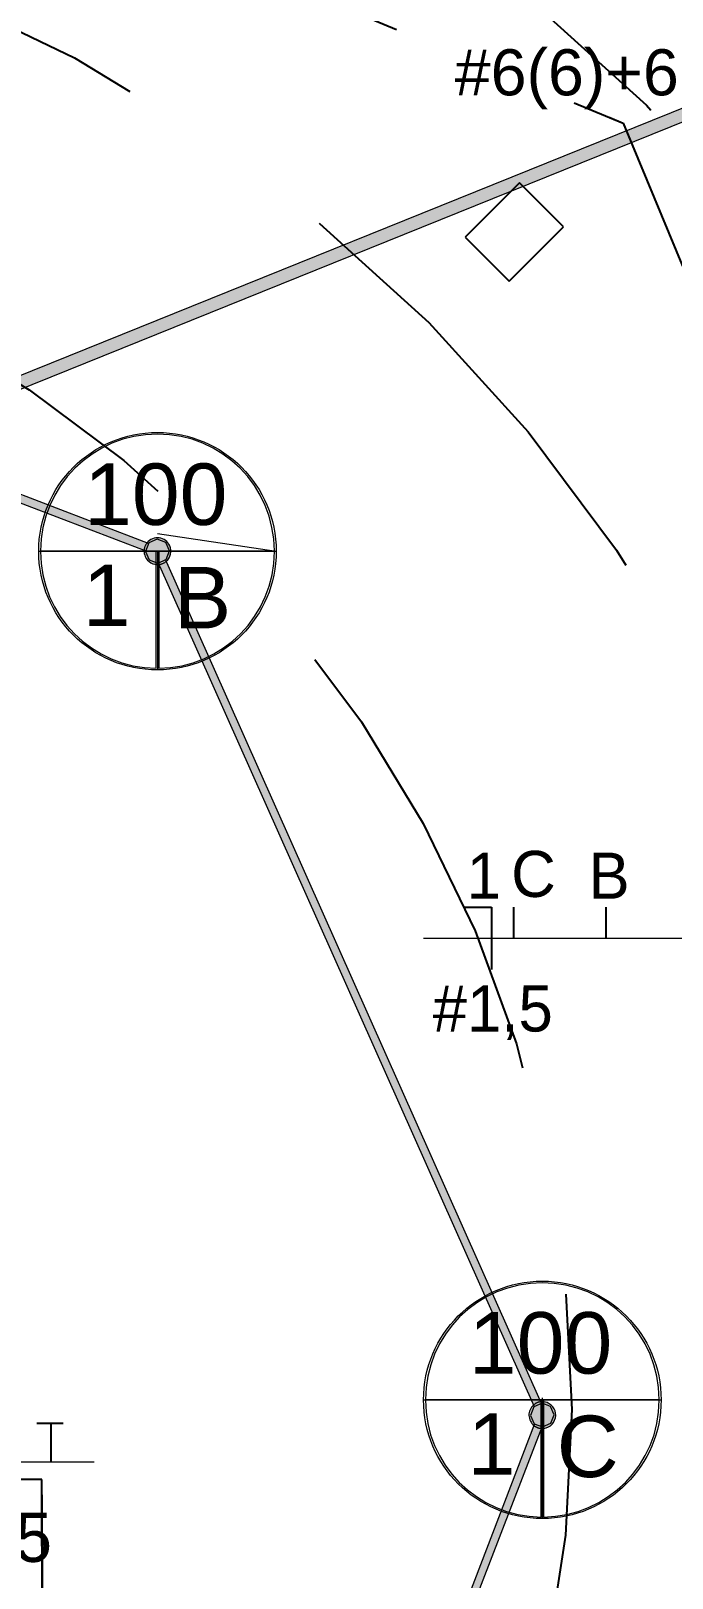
# Model space of a CAD drawing. Header units: metres. Extents: x 4 to 151, y -16 to 34.
# Drawn here: x 40.87 to 42.95, y 8.6 to 13.63 of the extents above; entities that cross this region are included whole.
import ezdxf

# ---------------------------------------------------------------- set-up
doc = ezdxf.new("R2010")
doc.units = ezdxf.units.M
for name, pattern in [('Hidden 1_5', [0.0022, 0.0015, -0.0007000000000000001]), ('IMPORT-_Tracejado pequeno', [2.25, 1.5, -0.7500000000000001]), ('IMPORT-DASHED2 _4_', [0.375, 0.25, -0.125])]:
    doc.linetypes.add(name, pattern=pattern)
for name, color, linetype, lineweight in [('001_Dark_1 10', 7, 'Continuous', 9), ('A-DETL', 7, 'Continuous', 9), ('Dispositivos elétricos', 7, 'Continuous', 50), ('E-ELE-QPM-IDEN', 7, 'Continuous', 9), ('E-LITE-EQPM-IDEN', 7, 'Continuous', 9), ('E-POWR-CNDT', 7, 'Continuous', 25), ('Identificadores de dispositivos elétricos', 7, 'Continuous', 9), ('KIRYA - PAREDE', 7, 'Continuous', 35), ('KIRYA - PISO', 7, 'Continuous', 9), ('KIRYA - PROJEÇÃO', 7, 'IMPORT-DASHED2 _4_', 9)]:
    doc.layers.add(name, color=color, linetype=linetype, lineweight=lineweight)
for name, color, linetype, lineweight, true_color in [('Base Revit Coremas_dwg', 7, 'Continuous', 9, 0x767676), ('Fase', 1, 'Continuous', 25, 0xff0000), ('Neutro', 5, 'Continuous', 25, 0x0000ff), ('Terra', 3, 'Continuous', 25, 0x00ff00)]:
    doc.layers.add(name, color=color, linetype=linetype, lineweight=lineweight, true_color=true_color)
doc.styles.add('Arial_1', font='arial.ttf', dxfattribs={"height": 0.1999999999999998})
doc.styles.add('Arial_2', font='arial.ttf', dxfattribs={"height": 0.15})
doc.styles.add('Century Gothic_4', font='GOTHIC.TTF', dxfattribs={"height": 0.1599999999999998})
doc.styles.add('Century Gothic_5', font='GOTHIC.TTF', dxfattribs={"height": 0.1499999999999999})

# ---------------------------------------------------------------- blocks, each defined once
blk = doc.blocks.new('Base Revit Coremas_dwg-8208185-PLANTA BAIXA - TÉRREO')
at = {"layer": '001_Dark_1 10', "color": 254, "linetype": 'IMPORT-_Tracejado pequeno', "lineweight": 25, "true_color": 0xe3e3e3, "flags": 128}
blk.add_lwpolyline([(17.02629961046591, 8.918587239014414), (17.0278190276897, 8.4786855960665), (17.46772066714516, 8.480205013277782), (17.46620124992137, 8.9201066562257), (17.02629961046591, 8.918587239014414), (17.46620124992137, 8.9201066562257), (17.46772066714516, 8.480205013277782), (17.0278190276897, 8.4786855960665)], close=True, dxfattribs=at)
at = {"layer": 'KIRYA - PAREDE', "color": 254, "linetype": 'IMPORT-_Tracejado pequeno', "lineweight": 25, "true_color": 0xe3e3e3, "flags": 128}
blk.add_lwpolyline([(19.16207692356534, 12.9943944967888), (19.01924007031857, 13.13723135003556), (18.84278648963118, 12.96077776934863), (18.98562334287817, 12.81794091610163), (19.16207692356534, 12.9943944967888), (19.01924007031857, 13.13723135003556), (18.84278648963118, 12.96077776934863), (18.98562334287817, 12.81794091610163)], close=True, dxfattribs=at)
at = {"layer": 'KIRYA - PISO', "color": 254, "linetype": 'IMPORT-_Tracejado pequeno', "lineweight": 25, "true_color": 0xe3e3e3}
for radius in [6.000000000000005, 6.000000000000005, 5.000000000000009, 5.000000000000009, 4.000000000000004, 4.000000000000004]:
    blk.add_circle((15.18911030137792, 9.147155324445748), radius, dxfattribs=at)
at = {"layer": 'KIRYA - PROJEÇÃO', "color": 254, "linetype": 'IMPORT-_Tracejado pequeno', "lineweight": 25, "true_color": 0xe3e3e3, "flags": 128}
blk.add_lwpolyline([(9.284436202828376, 9.159590629299146), (11.01250619382768, 13.33152063829948), (15.18443620282847, 15.05959062929924), (19.35636621182903, 13.33152063829971), (21.08443620282856, 9.159590629299146), (19.3563662118288, 4.987660620298357), (15.18443620282847, 3.259590629299055), (11.0125061938279, 4.987660620298584), (9.284436202828376, 9.159590629299373), (11.01250619382768, 13.33152063829948), (15.18443620282847, 15.05959062929924), (19.35636621182903, 13.33152063829971), (21.08443620282856, 9.159590629299146), (19.3563662118288, 4.987660620298357), (15.18443620282847, 3.259590629299055), (11.0125061938279, 4.987660620298584)], close=True, dxfattribs=at)
blk = doc.blocks.new('PVC Corrugado Amarelo_Caixa de Octogonal 4x4 - PVC Corrugado Amarelo_Caixa de Octogonal 4x4-V33-PLANTA BAIXA - TÉRREO')
at = {"layer": 'Dispositivos elétricos', "linetype": 'Hidden 1_5', "lineweight": 9, "true_color": 0xffff00}
h = blk.add_hatch(color=2, dxfattribs=at)
h.paths.add_polyline_path([(-0.0413171844135127, -0.01294999999997973), (-0.03580033188483266, -0.0241893423001063), (-0.02724659745836641, -0.03345441749276945), (-0.02174999999998639, -0.03767210506463876), (-0.00821020947159326, -0.04241910541736554), (1.299440555158071e-14, -0.0435000000000161), (0.01245970686171198, -0.04152027048094955), (0.02418934230014528, -0.03580033188483699), (0.03194124999204244, -0.02921859573870054), (0.03767210506463876, -0.02175000000001671), (0.04259180824465793, -0.006898401260920173), (0.04312890797246857, 0.002818723794432367), (0.04170774306279602, 0.01200710801199192), (0.03837118772829509, 0.02006226515215697), (0.03416550353485375, 0.01647547840322436), (0.03580033188482833, 0.01482898300413048), (0.03522963788857077, -0.01539967700042268), (0.01419168887872637, -0.03580033188482833), (-0.01527961800183742, -0.03534969688712138), (-0.03580033188483266, -0.01419168887887797), (-0.03694759275454854, -0.01294999999997973), (-0.04031119143134333, -0.0129499999999754)])
h.paths.add_polyline_path([(-0.04131718441348238, 0.01295000000001871), (-0.035800331884798, 0.0140519527934546), (-0.03534969688709972, 0.01527961800183309), (-0.01482898300413481, 0.035800331884798), (0.01591105128693622, 0.03471826360201392), (0.01671122797606552, 0.03502602830915887), (0.02005498812679788, 0.03837420197087056), (0.01125862846197296, 0.0420177734435576), (1.299440555158071e-14, 0.04349999999998145), (-0.01457339653974552, 0.0406447515496131), (-0.02174999999998639, 0.03767210506460845), (-0.03202377085947263, 0.02911105245040465), (-0.03921302167848692, 0.01802989821227984), (-0.04103925050482785, 0.01362099181173052)])
blk.add_hatch(color=2, dxfattribs=at).paths.add_polyline_path([(-0.03580033188483699, -0.01482898300407417), (-0.01482898300413048, -0.03580033188483266), (0.01482898300416513, -0.03580033188482833), (0.035800331884824, -0.01482898300416946), (0.03580033188482833, 0.01482898300413048), (0.0148289830041608, 0.03580033188479367), (-0.01482898300413481, 0.035800331884798), (-0.035800331884798, 0.0140519527934546), (-0.03580033188483266, -0.01294999999998406)])
at = {"layer": 'A-DETL', "linetype": 'Hidden 1_5'}
for radius, start, end in [(0.04350000000000004, 162.6472974301982, 179.9999999999999), (0.04350000000000005, 179.9999999999998, 197.3527025697117), (0.04349999999999999, 27.65365444001322, 62.35674753926173)]:
    blk.add_arc((2.876365812198856e-16, 4.272249221060065e-16), radius, start, end, dxfattribs=at)
at = {"layer": 'Dispositivos elétricos', "lineweight": 9}
for p, q in [((-0.01482898300414687, 0.03580033188481292), (-0.03580033188481198, 0.01482898300414765)), ((-0.03580033188481198, 0.01482898300414765), (-0.0358003318848119, -0.01482898300414678)), ((0.01482898300414769, 0.03580033188481289), (-0.01482898300414687, 0.03580033188481292)), ((0.03580033188481276, 0.01482898300414777), (0.01482898300414769, 0.03580033188481289)), ((0.03580033188481276, -0.01482898300414668), (0.03580033188481276, 0.01482898300414777)), ((-0.0358003318848119, -0.01482898300414678), (-0.01482898300414674, -0.03580033188481186)), ((-0.01482898300414674, -0.03580033188481186), (0.01482898300414764, -0.0358003318848118)), ((0.01482898300414763, -0.0358003318848118), (0.03580033188481276, -0.01482898300414668))]:
    blk.add_line(p, q, dxfattribs=at)
for radius, start, end in [(0.04349999999999998, 62.42227722622789, 162.5817677432244), (0.0435, 197.4182322566786, 359.999999999999), (0.04350000000000006, 359.9999999999996, 27.58812475304593)]:
    blk.add_arc((2.876365812198856e-16, 4.272249221060065e-16), radius, start, end, dxfattribs=at)
blk = doc.blocks.new('PVC Corrugado Amarelo_Caixa de Octogonal 4x4 - PVC Corrugado Amarelo_Caixa de Octogonal 4x4-V36-PLANTA BAIXA - TÉRREO')
at = {"layer": 'Dispositivos elétricos', "linetype": 'Hidden 1_5', "lineweight": 9, "true_color": 0xffff00}
h = blk.add_hatch(color=2, dxfattribs=at)
h.paths.add_polyline_path([(-0.02174999999997556, -0.03767210506462577), (-0.0129499999999754, -0.0413171844135127), (-0.01294999999997323, -0.03580033188484998), (-0.01527961800181793, -0.03534969688712138), (-0.03580033188478718, -0.01325870857873737), (-0.03534969688707373, 0.01527961800185475), (-0.03528452579213938, 0.01697046015942667), (-0.03850948452954083, 0.01972838713888405), (-0.04241910541732006, 0.008210209471610585), (-0.04292602507911386, -0.004359772365732545), (-0.04059134220035526, -0.01470233811507658), (-0.03502537843367178, -0.02519928130039185), (-0.03075914498159114, -0.03075914498161497)])
h.paths.add_polyline_path([(0.01295000000002305, -0.0413171844135127), (0.02418934230008897, -0.03580033188486298), (0.03075914498163879, -0.03075914498161497), (0.03902444799021916, -0.01848515536810779), (0.04201777344359658, -0.01125862846196862), (0.04322988984703241, 0.002051690305477609), (0.04161037000422062, 0.01224218737065835), (0.03767210506464743, 0.02174999999999505), (0.0285078297663501, 0.03248663990475815), (0.0210061750105721, 0.03798020746328725), (0.01125862846198595, 0.0420177734435706), (-0.002997592156129224, 0.04310535950589407), (-0.01535654618749703, 0.04032036034415124), (-0.01967268019394857, 0.03798674582670893), (-0.01615762462811005, 0.03447169026085958), (-0.01402681179312862, 0.03580033188480667), (0.01482898300417163, 0.035800331884811), (0.03580033188484132, 0.01402681179314594), (0.03580033188483266, -0.01482898300415647), (0.01325870857873953, -0.03580033188484565), (0.01295000000002521, -0.03657279075157296), (0.01295000000002521, -0.04007376742136334)])
blk.add_hatch(color=2, dxfattribs=at).paths.add_polyline_path([(-0.01482898300412398, -0.03580033188481533), (0.01482898300414997, -0.03580033188485431), (0.03580033188483266, -0.01482898300415647), (0.03528140423283571, 0.01534791065614908), (0.01482898300417163, 0.035800331884811), (-0.0148289830041413, 0.03580033188480667), (-0.03580033188478718, 0.01482898300414347), (-0.03580033188478718, -0.0148289830041478), (-0.01772934204710062, -0.03289997284183219)])
at = {"layer": 'A-DETL', "linetype": 'Hidden 1_5'}
for radius, start, end in [(0.04350000000000005, 117.6485148114301, 152.351485188574), (0.0435, 252.647297430244, 287.3527025697567)]:
    blk.add_arc((2.876365812198856e-16, 4.272249221060065e-16), radius, start, end, dxfattribs=at)
at = {"layer": 'Dispositivos elétricos', "lineweight": 9}
for p, q in [((-0.01482898300414687, 0.03580033188481292), (-0.03580033188481198, 0.01482898300414765)), ((-0.03580033188481198, 0.01482898300414765), (-0.0358003318848119, -0.01482898300414678)), ((0.01482898300414769, 0.03580033188481289), (-0.01482898300414687, 0.03580033188481292)), ((0.03580033188481276, 0.01482898300414777), (0.01482898300414769, 0.03580033188481289)), ((0.03580033188481276, -0.01482898300414668), (0.03580033188481276, 0.01482898300414777)), ((-0.0358003318848119, -0.01482898300414678), (-0.01482898300414674, -0.03580033188481186)), ((-0.01482898300414674, -0.03580033188481186), (0.01482898300414764, -0.0358003318848118)), ((0.01482898300414763, -0.0358003318848118), (0.03580033188481276, -0.01482898300414668))]:
    blk.add_line(p, q, dxfattribs=at)
for radius, start, end in [(0.04350000000000005, 152.4170148755427, 179.9999999999999), (0.04350000000000005, 179.9999999999998, 252.5817677432753), (0.04350000000000006, 359.9999999999996, 117.5829851244612), (0.04350000000000004, 287.4182322567256, 359.999999999999)]:
    blk.add_arc((2.876365812198856e-16, 4.272249221060065e-16), radius, start, end, dxfattribs=at)
blk = doc.blocks.new('Tag de Luminárias de Teto 2 - Tag de Luminárias de Teto 2-3493498-PLANTA BAIXA - TÉRREO')
at = {"layer": 'E-LITE-EQPM-IDEN'}
for p, q in [((-0.003861451443040973, 1.259376205309247e-17), (0.003861451443040971, -1.235969987410149e-17)), ((-0.003800000000000002, 9.765625000012382e-06), (0.003799999999999999, 9.765624999987827e-06)), ((1.470902172174639e-21, 1.170310894954888e-19), (-6.237551721879286e-18, -0.003861451443040972)), ((-3.906249999999958e-05, -9.765625000000229e-06), (-0.003800000000000002, -9.765625000012382e-06)), ((-3.906250000000614e-05, -0.00380956484615549), (-3.90625e-05, -9.765625000000424e-06)), ((0.003800000000000002, -9.765625000012382e-06), (3.906249999999958e-05, -9.765625000000229e-06)), ((3.90625e-05, -9.765625000000229e-06), (3.906250000000614e-05, -0.00380956484615549))]:
    blk.add_line(p, q, dxfattribs=at)
blk.add_circle((-2.98848752686665e-19, 1.169605258446771e-19), 0.003861451443040976, dxfattribs=at)
for centre, radius, start, end in [((-1.586231146433193e-18, 9.76562500001486e-06), 0.003800000000000003, 359.9999999999989, 179.9999999999988), ((1.057487430955462e-18, -9.765625000011598e-06), 0.003800000000000007, 180.0000000000004, 269.4110116299548), ((1.743201936965644e-18, -9.765625000013976e-06), 0.0038, 270.588988370044, 359.9999999999989)]:
    blk.add_arc(centre, radius, start, end, dxfattribs=at)
blk = doc.blocks.new('Fiação_Tags Lighting Fixture - 5_ NR-3746632-PLANTA BAIXA - TÉRREO')
at = {"layer": 'E-LITE-EQPM-IDEN', "color": 5, "lineweight": 25, "true_color": 0x0000ff}
for p, q in [((-0.001283428347490118, -0.001641629534408953), (-0.0003837738166747875, -0.001641629534408956)), ((-0.0003837738166747875, -0.001641629534408956), (-0.0003837738166747907, -0.003663798866615204))]:
    blk.add_line(p, q, dxfattribs=at)
at = {"layer": 'E-LITE-EQPM-IDEN', "lineweight": 25}
blk.add_line((0.0003247877286921233, -0.001641629534408956), (0.0003247877286921218, -0.002652714200512067), dxfattribs=at)
at = {"layer": 'E-LITE-EQPM-IDEN'}
blk.add_line((-0.00259543484413247, -0.002652714200512058), (0.00259543484413247, -0.002652714200512074), dxfattribs=at)
blk = doc.blocks.new('Fiação_PEX_Tags Eletrical Fixtures - 2_ FNT-4480792-PLANTA BAIXA - TÉRREO')
at = {"layer": 'Fase'}
blk.add_line((-0.0009830429433026226, 0.001249999999999997), (-0.0009830429433026265, -0.001250000000000003), dxfattribs=at)
at = {"layer": 'Identificadores de dispositivos elétricos'}
blk.add_line((-0.002569481908087198, 5.287437154777256e-19), (0.003148823373829976, -1.811024766791761e-17), dxfattribs=at)
at = {"layer": 'Neutro'}
for p, q in [((1.695705669737706e-05, 0.001249999999999997), (1.695705669737314e-05, -0.001250000000000004)), ((1.695705669737706e-05, 0.001249999999999997), (1.695705669737388e-05, -0.0007721693322062563)), ((0.0007591445566973691, 0.001249999999999996), (1.695705669737706e-05, 0.001249999999999997))]:
    blk.add_line(p, q, dxfattribs=at)
at = {"layer": 'Terra'}
for p, q in [((0.002148984650933458, 0.001249999999999992), (0.001290394556697375, 0.001249999999999992)), ((0.001746479857345674, 0.001249999999999992), (0.001746479857345672, -1.348296474468214e-17))]:
    blk.add_line(p, q, dxfattribs=at)
blk = doc.blocks.new('Fiação_Tags Lighting Fixture - 9d_ R-3746644-PLANTA BAIXA - TÉRREO')
at = {"layer": 'E-LITE-EQPM-IDEN', "lineweight": 25}
blk.add_line((-6.815487709422117e-18, -0.001641629534408951), (-8.401718855855285e-18, -0.002652714200512066), dxfattribs=at)
at = {"layer": 'E-LITE-EQPM-IDEN'}
blk.add_line((-0.00259543484413247, -0.002652714200512058), (0.00259543484413247, -0.002652714200512074), dxfattribs=at)

msp = doc.modelspace()

# ---------------------------------------------------------------- hatches: boundary and pattern name
at = {"layer": 'E-POWR-CNDT', "lineweight": 5, "true_color": 0x353535}
h = msp.add_hatch(color=250, dxfattribs=at)
h.paths.add_polyline_path([(37.43397632078116, 11.11570499506693), (40.33376022333043, 12.28729374095146), (40.30508198731044, 12.29830228434778), (37.42491417920913, 11.13349044931857), (37.43151637282146, 11.12053291477562)])
h.paths.add_polyline_path([(40.36897154235923, 12.30152003728534), (45.48223341755628, 14.367411934428), (45.47438540942422, 14.38683643618117), (40.34127049353513, 12.31215347366168), (40.36427418016838, 12.30332318568994)])
h = msp.add_hatch(color=250, dxfattribs=at)
h.paths.add_polyline_path([(37.44257620677263, 11.09658427168758), (40.36146127215456, 12.27666030457511), (40.33376022333043, 12.28729374095146), (37.43417063042114, 11.11532364092618), (37.44257567464626, 11.09658763140124)])
h.paths.add_polyline_path([(40.39764977837922, 12.29051149388902), (45.48981401129596, 14.3486493065218), (45.48223341755628, 14.367411934428), (40.36897154235923, 12.30152003728534), (40.3972881124084, 12.29065032444791)])
for points in [[(41.24344140411132, 11.95197117996875), (41.24746051105061, 11.96429971702939), (38.57861801458114, 12.98829971256952), (38.57413528327289, 12.97662179825843), (41.24224025987738, 11.95243387228351)], [(41.23880053916471, 11.93988131344561), (41.24344140411132, 11.95197117996875), (38.57413528327289, 12.97662179825843), (38.5701161763336, 12.96429326119779), (41.2381271718783, 11.94013991416944)], [(42.50150913668354, 9.156704456023197), (42.5133430231003, 9.161963892564367), (41.29142520003295, 11.90643625786265), (41.27999789792716, 11.90026361492308), (42.50143273277406, 9.156876129871186)], [(42.5133430231003, 9.161963892564367), (42.52477032520608, 9.168136535503942), (41.30285250213873, 11.91152402055583), (41.29142520003295, 11.90643625786265), (42.51066160890966, 9.16798644744261)], [(41.62840865528921, 6.790650156146874), (42.51503102499815, 9.095835045214331), (42.50270466991006, 9.099861056612404), (41.6167336999996, 6.795140588378237), (41.62528036044769, 6.791853363836935)], [(41.6404954584079, 6.786001318617989), (42.52670598028777, 9.091344612982954), (42.51503102499815, 9.095835045214331), (41.62840865528921, 6.790650156146861), (41.64008361057883, 6.786159723915503)]]:
    msp.add_hatch(color=250, dxfattribs=at).paths.add_polyline_path(points)

# ---------------------------------------------------------------- linework, layer by layer
at = {"layer": 'E-LITE-EQPM-IDEN'}
for p, q in [((41.27686389322109, 11.99657375981938), (41.66300903752517, 11.93914148843813)), ((42.52788275676748, 9.18546531017535), (42.52788275676748, 8.792538038678227))]:
    msp.add_line(p, q, dxfattribs=at)
at = {"layer": 'E-POWR-CNDT', "lineweight": 9}
for p, q in [((45.47438540942422, 14.38683643618117), (40.47624434506048, 12.36745636575458)), ((40.53360081710045, 12.34543927896193), (45.49008142568835, 14.34798743267482)), ((41.24808226905792, 11.96406104649189), (38.5787761482195, 12.98871166478157)), ((38.56949441832629, 12.96453193173529), (41.2388005391647, 11.93988131344561)), ((41.27959478635647, 11.90116901833482), (42.50150913553718, 9.156704455513708)), ((42.52517343677677, 9.167231132092194), (41.30325561370941, 11.91170349739048)), ((42.50294422187947, 9.100483882743209), (41.61632185217051, 6.795298993675747)), ((41.6404954584079, 6.786001318617989), (42.52711782811686, 9.09118620768545))]:
    msp.add_line(p, q, dxfattribs=at)

# ---------------------------------------------------------------- block references
at = {"layer": 'A-DETL', "linetype": 'Hidden 1_5'}
for name, p, rotation in [('PVC Corrugado Amarelo_Caixa de Octogonal 4x4 - PVC Corrugado Amarelo_Caixa de Octogonal 4x4-V36-PLANTA BAIXA - TÉRREO', (41.27686389322108, 11.93914148843813), 23.9999999999996), ('PVC Corrugado Amarelo_Caixa de Octogonal 4x4 - PVC Corrugado Amarelo_Caixa de Octogonal 4x4-V33-PLANTA BAIXA - TÉRREO', (42.52788275676748, 9.129249065529057), 68.9622118922103)]:
    msp.add_blockref(name, p, dxfattribs=dict(at, rotation=rotation))
at = {"layer": 'Base Revit Coremas_dwg', "color": 254, "linetype": 'IMPORT-_Tracejado pequeno', "lineweight": 25, "true_color": 0xe3e3e3}
msp.add_blockref('Base Revit Coremas_dwg-8208185-PLANTA BAIXA - TÉRREO', (23.43429510335828, 0), dxfattribs=at)
at = {"layer": 'E-LITE-EQPM-IDEN', "xscale": 99.99999999999993, "yscale": 99.99999999999993, "zscale": 99.99999999999993}
for name, p in [('Tag de Luminárias de Teto 2 - Tag de Luminárias de Teto 2-3493498-PLANTA BAIXA - TÉRREO', (41.27686389322108, 11.93914148843813)), ('Fiação_Tags Lighting Fixture - 5_ NR-3746632-PLANTA BAIXA - TÉRREO', (42.40128109687663, 10.94539191717725)), ('Fiação_Tags Lighting Fixture - 9d_ R-3746644-PLANTA BAIXA - TÉRREO', (42.73448441665833, 10.94539191717725)), ('Tag de Luminárias de Teto 2 - Tag de Luminárias de Teto 2-3493498-PLANTA BAIXA - TÉRREO', (42.52788275676748, 9.178683182982326))]:
    msp.add_blockref(name, p, dxfattribs=at)
at = {"layer": 'Identificadores de dispositivos elétricos', "color": 1, "true_color": 0xff0000, "xscale": 99.99999999999993, "yscale": 99.99999999999993, "zscale": 99.99999999999993}
msp.add_blockref('Fiação_PEX_Tags Eletrical Fixtures - 2_ FNT-4480792-PLANTA BAIXA - TÉRREO', (40.7558165429261, 8.977391904638226), dxfattribs=at)

# ---------------------------------------------------------------- texts
at = {"layer": 'E-ELE-QPM-IDEN', "insert": (42.2435475187489, 13.57177371742646), "char_height": 0.1499999999999999, "width": 0.9059068749999992, "attachment_point": 1, "style": 'Arial_2'}
msp.add_mtext('#6(6)+6', dxfattribs=at)
at = {"layer": 'E-LITE-EQPM-IDEN', "attachment_point": 1}
for s, insert, char_height, width, style in [('100', (41.03816861391458, 12.22449808542507), 0.1999999999999998, 0.5772149999999995, 'Arial_1'), ('1', (41.03400276743971, 11.8957866111603), 0.1999999999999998, 0.1924049999999998, 'Arial_1'), ('B', (41.33020777920532, 11.8879741111603), 0.1999999999999998, 0.2324893749999997, 'Arial_1'), ('1', (42.28229344014913, 10.95860028180282), 0.1499999999999999, 0.1443037499999999, 'Century Gothic_5'), ('C', (42.42668406514913, 10.96445965680282), 0.1499999999999999, 0.2084387499999998, 'Century Gothic_5'), ('B', (42.67798966203382, 10.95860028180282), 0.1499999999999999, 0.1443037499999999, 'Century Gothic_5'), ('#1,5', (42.17159446418746, 10.52683736589461), 0.1499999999999999, 0.5451474999999995, 'Century Gothic_5'), ('100', (42.28918747746098, 9.46403977996926), 0.1999999999999998, 0.5772149999999995, 'Arial_1'), ('1', (42.28502163098612, 9.135328305704494), 0.1999999999999998, 0.1924049999999998, 'Arial_1'), ('C', (42.57472664275173, 9.127515805704496), 0.1999999999999998, 0.2485231249999998, 'Arial_1')]:
    msp.add_mtext(s, dxfattribs=dict(at, insert=insert, char_height=char_height, width=width, style=style))
at = {"layer": 'Identificadores de dispositivos elétricos', "insert": (40.51751802319558, 8.811593912212057), "char_height": 0.1599999999999998, "width": 0.5772149999999995, "attachment_point": 1, "style": 'Century Gothic_4'}
msp.add_mtext('#2,5', dxfattribs=at)

doc.saveas('drawing.dxf')
